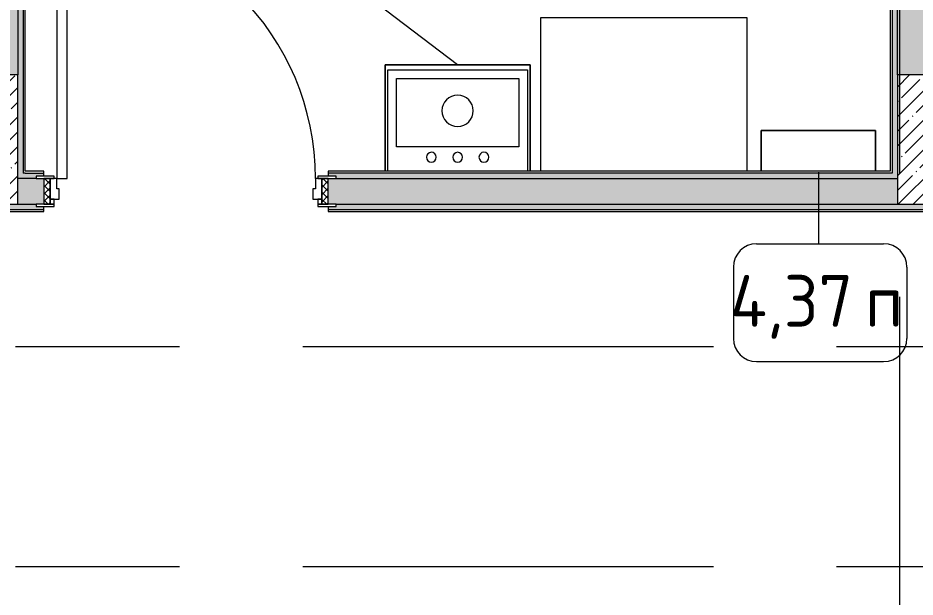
# Model space of a CAD drawing. Header units: millimetres. Extents: x 35840 to 252964, y -8553 to 29000.
# Drawn here: x 77250 to 80719, y 21182 to 23420 of the extents above; entities that cross this region are included whole.
import ezdxf

# ---------------------------------------------------------------- set-up
doc = ezdxf.new("R2010")
doc.units = ezdxf.units.MM
doc.linetypes.add('Осевая', pattern=[3175, 635, -476.25, 1587.5, -476.25])
for name, color, linetype, lineweight in [('A-DOOR', 7, 'Continuous', 9), ('A-DOOR-FRAM-2', 7, 'Continuous', 9), ('A-WALL', 7, 'Continuous', 9), ('I-FURN-IDEN', 7, 'Continuous', 9), ('I-WALL', 7, 'Continuous', 9), ('P-SANR-FIXT', 7, 'Continuous', 9), ('P-SANR-FIXT-2', 7, 'Continuous', 13), ('S-COLS', 7, 'Continuous', 9), ('Оси-2', 7, 'Осевая', 9)]:
    doc.layers.add(name, color=color, linetype=linetype, lineweight=lineweight)
for name, color, linetype, lineweight, true_color in [('A-DOOR-1', 7, 'Continuous', 9, 0xc0c0c0), ('A-DOOR-FRAM-1', 7, 'Continuous', 9, 0xc0c0c0), ('A-WALL-1', 9, 'Continuous', 9, 0x808080), ('A-WALL-FNSH-1', 9, 'Continuous', 9, 0x808080), ('I-FURN-1', 9, 'Continuous', 9, 0x808080)]:
    doc.layers.add(name, color=color, linetype=linetype, lineweight=lineweight, true_color=true_color)
doc.styles.add('GOST Common', font='GOST_Common.ttf', dxfattribs={"height": 200})
pattern_1 = [(135, (600, 0), (-75.43415, -75.43415), [106.68, -17.78, 3.556, -17.78]), (135, (600, 75.39), (-75.43415, -75.43415), []), (50, (600, 0), (127.52922, -11.15758), [13.335, -146.685]), (355, (600, 0), (-24.66966, 133.74002), [10.668, -117.348]), (100.451, (610.63, -0.93), (102.85973, 122.58178), [11.333, -124.663]), (46.184, (600, 35.56), (189.75516, -29.43036), [20.002, -220.027]), (96.636, (615.81, 33.1), (166.1822, 173.1996), [17, -186.995]), (351.184, (600, 35.56), (166.18393, 173.19757), [16.002, -176.022]), (21, (617.78, 26.67), (106.13027, -71.58603), [13.335, -146.685]), (326, (617.78, 26.67), (43.26188, 128.93175), [10.668, -117.348]), (71.451, (626.62, 20.7), (149.39198, 57.34505), [11.333, -124.663]), (37.5, (600, 0), (2.162228, 59.188357), [3.353, -112.573, 3.353, -115.773, -117.792]), (37.5, (600, 0), (2.162228, 59.188357), [-235.052, 3.353, -114.44]), (7.5, (600, 0), (46.773857, 70.126152), [3.353, -64.567, 3.353, -109.906, -44.894]), (7.5, (600, 0), (46.773857, 70.126152), [-181.178, 3.353, -41.542]), (327.5, (560.35, 0), (94.91367, -4.010093), [3.353, -41.097, 3.353, -135.331, -184.023]), (327.5, (560.35, 0), (94.91367, -4.010093), [-183.134, 3.353, -180.67]), (317.5, (542.57, 0), (103.69057, 17.79882), [3.353, -54.432, 3.353, -88.748, -130.683]), (317.5, (542.57, 0), (103.69057, 17.79882), [-149.885, 3.353, -127.33])]
pattern_2 = [(0, (600, 0), (121.92, 30.48), [10.058, -81.382, 10.058, -81.382, -487.68]), (0, (600, 0), (121.92, 30.48), [-182.88, 10.058, -172.822, 10.058, -81.382, -213.36]), (0, (600, 0), (121.92, 30.48), [-457.2, 10.058, -50.902, 10.058, -142.342]), (120, (645.72, 15.24), (-87.356454, 90.345817), [10.058, -81.382, 10.058, -81.382, -487.68]), (120, (645.72, 15.24), (-87.356454, 90.345817), [-182.88, 10.058, -172.822, 10.058, -81.382, -213.36]), (120, (645.72, 15.24), (-87.356454, 90.345817), [-457.2, 10.058, -50.902, 10.058, -142.342]), (240, (660.96, 76.2), (-34.563546, -120.825817), [10.058, -81.382, 10.058, -81.382, -487.68]), (240, (660.96, 76.2), (-34.563546, -120.825817), [-182.88, 10.058, -172.822, 10.058, -81.382, -213.36]), (240, (660.96, 76.2), (-34.563546, -120.825817), [-457.2, 10.058, -50.902, 10.058, -142.342])]

# ---------------------------------------------------------------- blocks, each defined once
blk = doc.blocks.new('110_Дверь_СКБ_1Ст_Внутренняя1 - Д-11п 1100x2100h_кладовые _все__ коридор _между помещениями блока столовой__ моечные _все_ 2-32102277-План расстановки мебели и оборудования 1 этажа в осях 12-23')
at = {"layer": 'A-DOOR'}
h = blk.add_hatch(dxfattribs=at)
h.set_pattern_fill('FP_25', color=256, style=0, pattern_type=2)
h.set_pattern_definition([(135, (1751.41, 114.685), (-14.14214, -14.14214), []), (225, (1751.41, 114.685), (14.14214, -14.14214), [])])
h.paths.add_polyline_path([(562.5, -50), (562.5, 50), (537.5, 50), (537.5, -50)])
at = {"layer": 'A-DOOR-FRAM-2'}
h = blk.add_hatch(dxfattribs=at)
h.set_pattern_fill('FP_26', color=256, style=0, pattern_type=2)
h.set_pattern_definition([(45, (-371.384, 114.685), (-14.1421, 14.1421), []), (135, (-371.384, 114.685), (-14.1421, -14.1421), [])])
h.paths.add_polyline_path([(-512.5, -50), (-512.5, 50), (-537.5, 50), (-537.5, -50)])
at = {"layer": 'A-DOOR-1'}
for p, q in [((-487.5, 1050), (-487.5, 50)), ((-447.5, 1050), (-487.5, 1050)), ((-447.5, 50), (-447.5, 1050)), ((-487.5, 50), (-447.5, 50))]:
    blk.add_line(p, q, dxfattribs=at)
blk.add_arc((-487.5, 50), 1000, 360, 90, dxfattribs=at)
at = {"layer": 'A-DOOR-FRAM-1'}
for p, q in [((-497.5, 58), (-567.5, 58)), ((-567.5, 58), (-567.5, 50)), ((-567.5, 50), (-497.5, 50)), ((-512.5, 50), (-537.5, 50)), ((-537.5, 50), (-537.5, -50)), ((-487.5, 50), (-512.5, 50)), ((-512.5, 50), (-512.5, -30)), ((-512.5, -50), (-512.5, 50)), ((-497.5, 50), (-512.5, 50)), ((-512.5, 50), (-512.5, 49)), ((-512.5, 49), (-497.5, 49)), ((-497.5, 50), (-497.5, 58)), ((-497.5, 49), (-497.5, 50)), ((-487.5, 10), (-487.5, 50)), ((512.5, 50), (512.5, 10)), ((537.5, 50), (512.5, 50)), ((592.5, 58), (522.5, 58)), ((522.5, 58), (522.5, 50)), ((537.5, 50), (522.5, 50)), ((522.5, 50), (522.5, 49)), ((522.5, 50), (592.5, 50)), ((522.5, 49), (537.5, 49)), ((537.5, -30), (537.5, 50)), ((562.5, 50), (537.5, 50)), ((537.5, 50), (537.5, -50)), ((537.5, 49), (537.5, 50)), ((562.5, -50), (562.5, 50)), ((592.5, 50), (592.5, 58)), ((-477.5, 10), (-487.5, 10)), ((-477.5, -30), (-477.5, 10)), ((512.5, 10), (502.5, 10)), ((502.5, 10), (502.5, -30)), ((-512.5, -30), (-477.5, -30)), ((-497.5, -30), (-512.5, -30)), ((-512.5, -30), (-512.5, -50)), ((-497.5, -50), (-497.5, -30)), ((502.5, -30), (537.5, -30)), ((537.5, -30), (522.5, -30)), ((522.5, -30), (522.5, -50)), ((537.5, -50), (537.5, -30)), ((-497.5, -50), (-567.5, -50)), ((-567.5, -50), (-567.5, -58)), ((-567.5, -58), (-497.5, -58)), ((-537.5, -50), (-512.5, -50)), ((-512.5, -50), (-497.5, -50)), ((-497.5, -58), (-497.5, -50)), ((522.5, -50), (537.5, -50)), ((592.5, -50), (522.5, -50)), ((522.5, -50), (522.5, -58)), ((522.5, -58), (592.5, -58)), ((537.5, -50), (562.5, -50)), ((592.5, -58), (592.5, -50))]:
    blk.add_line(p, q, dxfattribs=at)
blk = doc.blocks.new('BSC_Колонна _Прямоугольная - 500х500-V23-План расстановки мебели и оборудования 1 этажа в осях 12-23')
at = {"layer": 'S-COLS'}
h = blk.add_hatch(dxfattribs=at)
h.set_pattern_fill('FP_38', color=256, style=0, pattern_type=2)
h.set_pattern_definition([(45, (-76400, -22950), (-57.02463, 57.02463), []), (45, (-76342.975, -22950), (-57.02463, 57.02463), [100.806, -20.161, 3.353, -16.808])])
h.paths.add_polyline_path([(-250, -250), (250, -250), (250, 250), (-250, 250)])
for p, q in [((250, 250), (-250, 250)), ((-250, 250), (-250, -250)), ((250, -250), (250, 250)), ((-250, -250), (250, -250))]:
    blk.add_line(p, q, dxfattribs=at)
blk = doc.blocks.new('BSC_Колонна _Прямоугольная - 500х500-V48-План расстановки мебели и оборудования 1 этажа в осях 12-23')
at = {"layer": 'S-COLS'}
h = blk.add_hatch(dxfattribs=at)
h.set_pattern_fill('FP_75', color=256, style=0, pattern_type=2)
h.set_pattern_definition([(45, (-80300, -22950), (-57.02463, 57.02463), []), (45, (-80242.975, -22950), (-57.02463, 57.02463), [100.806, -20.161, 3.353, -16.808])])
h.paths.add_polyline_path([(-250, -250), (250, -250), (250, 250), (-250, 250)])
for p, q in [((250, 250), (-250, 250)), ((-250, 250), (-250, -250)), ((250, -250), (250, 250)), ((-250, -250), (250, -250))]:
    blk.add_line(p, q, dxfattribs=at)
blk = doc.blocks.new('Стол базовый прямоугольный - 1_306п-V183-План расстановки мебели и оборудования 1 этажа в осях 12-23')
at = {"layer": 'I-FURN-1'}
for p, q in [((400, 300), (-400, 300)), ((-400, 300), (-400, -292)), ((400, -292), (400, 300))]:
    blk.add_line(p, q, dxfattribs=at)
blk = doc.blocks.new('Мойка кухонная - Мойка Steel Hammer SH R 5151 GLOWE 2-V167-План расстановки мебели и оборудования 1 этажа в осях 12-23')
at = {"layer": 'P-SANR-FIXT'}
for p, q in [((-270, 400), (270, 400)), ((-270, 8), (-270, 400)), ((270, 400), (270, 8)), ((-236.6, 366.4), (236.1, 366.4)), ((-236.6, 102.3), (-236.6, 366.4)), ((236.1, 366.4), (236.1, 102.3)), ((236.1, 102.3), (-236.6, 102.3))]:
    blk.add_line(p, q, dxfattribs=at)
for centre, radius, start, end in [((0, 241.3), 60.5, 0, 180), ((0, 241.3), 60.5, 180, 0), ((-101.6, 61.9), 19, 90, 180), ((-101.6, 61.9), 19.1, 0, 90), ((0, 61.9), 19, 0, 180), ((101.6, 61.9), 19.1, 0, 180), ((-101.6, 61.9), 19, 180, 270), ((-101.6, 61.9), 19, 270, 0), ((0, 61.9), 19, 180, 0), ((101.6, 61.9), 19.1, 180, 0)]:
    blk.add_arc(centre, radius, start, end, dxfattribs=at)
blk = doc.blocks.new('Марка_Мебель - В прямоуг_Balcon_Марка-25523697-План расстановки мебели и оборудования 1 этажа в осях 12-23')
at = {"layer": 'I-FURN-IDEN'}
for p, q in [((-2.455, 2.278), (2.455, 2.278)), ((-3.355, 1.378), (-3.355, -1.384)), ((3.355, 1.378), (3.355, -1.378)), ((-2.461, -2.278), (2.455, -2.278))]:
    blk.add_line(p, q, dxfattribs=at)
for centre, radius, start, end in [((-2.455, 1.378), 0.9, 90, 180), ((2.455, 1.378), 0.9, 0, 90), ((-2.461, -1.384), 0.893, 180, 270), ((2.455, -1.378), 0.9, 270, 0)]:
    blk.add_arc(centre, radius, start, end, dxfattribs=at)

msp = doc.modelspace()

# ---------------------------------------------------------------- hatches: boundary and pattern name
at = {"layer": 'I-WALL'}
h = msp.add_hatch(dxfattribs=at)
h.set_pattern_fill('FP_85', color=256, style=0, pattern_type=2)
h.set_pattern_definition(pattern_2)
h.paths.add_polyline_path([(77270, 22800), (77270, 26900), (77250, 26900), (77250, 22800)])
h = msp.add_hatch(dxfattribs=at)
h.set_pattern_fill('FP_85', color=256, style=0, pattern_type=2)
h.set_pattern_definition(pattern_2)
h.paths.add_polyline_path([(80650, 22820), (80650, 26880), (80630, 26880), (80630, 22820)])
h = msp.add_hatch(dxfattribs=at)
h.set_pattern_fill('FP_22', color=256, style=0, pattern_type=2)
h.set_pattern_definition(pattern_1)
h.paths.add_polyline_path([(77150, 23200), (77250, 23200), (77250, 26600), (77150, 26600), (77150, 23475.8)])
h = msp.add_hatch(dxfattribs=at)
h.set_pattern_fill('FP_22', color=256, style=0, pattern_type=2)
h.set_pattern_definition(pattern_1)
h.paths.add_polyline_path([(80650, 23200), (80750, 23200), (80750, 26600), (80650, 26600), (80650, 23475.8)])
h = msp.add_hatch(dxfattribs=at)
h.set_pattern_fill('FP_22', color=256, style=0, pattern_type=2)
h.set_pattern_definition(pattern_1)
h.paths.add_polyline_path([(82430, 22700), (82430, 22800), (82200, 22800), (82200, 22798), (82230, 22798), (82230, 22790), (82200, 22790), (82200, 22710), (82230, 22710), (82230, 22702), (82200, 22702), (82200, 22700), (82330, 22700)])
h.paths.add_polyline_path([(81250, 22700), (81250, 22702), (81220, 22702), (81220, 22710), (81250, 22710), (81250, 22790), (81220, 22790), (81220, 22798), (81250, 22798), (81250, 22800), (81150, 22800), (81150, 22700), (81220, 22700)])
h.paths.add_polyline_path([(80471.7, 22700), (80650, 22700), (80650, 22800), (78450, 22800), (78450, 22700), (79022.4, 22700)])
h.paths.add_polyline_path([(77350, 22700), (77350, 22800), (77250, 22800), (77250, 22700), (77320, 22700)])
h.paths.add_polyline_path([(76750, 22700), (76750, 22800), (75744.8, 22800), (75744.8, 22700), (76123.7, 22700)])
h.paths.add_polyline_path([(74644.8, 22700), (74644.8, 22800), (74040, 22800), (74040, 22700), (74614.8, 22700)])
h.paths.add_polyline_path([(73540, 22700), (73540, 22800), (70810, 22800), (70810, 22700), (73225, 22700)])
h.paths.add_polyline_path([(70240, 22700), (70310, 22700), (70310, 22800), (70210, 22800), (70210, 22700)])
h.paths.add_polyline_path([(69080, 22700), (69110, 22700), (69110, 22800), (68310, 22800), (68310, 22700), (68877, 22700)])
h = msp.add_hatch(dxfattribs=at)
h.set_pattern_fill('FP_85', color=256, style=0, pattern_type=2)
h.set_pattern_definition(pattern_2)
h.paths.add_polyline_path([(80471.7, 22800), (80650, 22800), (80650, 22820), (78450, 22820), (78450, 22808), (78480, 22808), (78480, 22800), (79022.4, 22800)])
h.paths.add_polyline_path([(77320, 22800), (77320, 22808), (77350, 22808), (77350, 22820), (77270, 22820), (77270, 22800)])
h = msp.add_hatch(dxfattribs=at)
h.set_pattern_fill('FP_85', color=256, style=0, pattern_type=2)
h.set_pattern_definition(pattern_2)
h.paths.add_polyline_path([(82310, 22680), (82330, 22680), (82330, 22700), (82200, 22700), (82200, 22680)])
h.paths.add_polyline_path([(81250, 22680), (81250, 22700), (78480, 22699.8), (78480, 22692), (78450, 22692), (78450, 22680), (80471.7, 22680)])
h.paths.add_polyline_path([(77350, 22680), (77350, 22692), (77320, 22692), (77320, 22700), (75774.8, 22699.6), (75774.8, 22692), (75744.8, 22692), (75744.8, 22680), (76848.4, 22680)])
h.paths.add_polyline_path([(74644.8, 22680), (74644.8, 22692), (74614.8, 22692), (74614.8, 22700), (70240, 22699.9), (70240, 22692), (70210, 22692), (70210, 22680), (73949.7, 22680)])
h.paths.add_polyline_path([(69110, 22680), (69110, 22692), (69080, 22692), (69080, 22700), (68310, 22700), (68310, 22680), (69080, 22680)])

# ---------------------------------------------------------------- linework, layer by layer
at = {"layer": 'A-WALL'}
for p, q in [((77270, 26858), (77270, 22820)), ((80630, 26860), (80630, 22820)), ((80630, 22820), (78450, 22820))]:
    msp.add_line(p, q, dxfattribs=at)
at = {"layer": 'A-WALL-1'}
for p, q in [((77250, 27100), (77250, 23200)), ((80650, 23200), (80650, 26880)), ((77320, 22800), (77250, 22800)), ((77278, 22820), (77270, 22820)), ((77350, 22808), (77350, 22820)), ((78450, 22820), (78450, 22808)), ((78480, 22800), (80650, 22800)), ((80650, 22800), (80650, 22800)), ((77250, 22700), (77320, 22700)), ((77350, 22680), (77350, 22692)), ((78450, 22692), (78450, 22680)), ((78480, 22700), (80650, 22700)), ((75744.8, 22680), (77350, 22680)), ((78450, 22680), (81250, 22680))]:
    msp.add_line(p, q, dxfattribs=at)
at = {"layer": 'A-WALL-FNSH-1'}
for p, q in [((77278, 22828), (77278, 27088)), ((80622, 26852), (80622, 22828)), ((77350, 22828), (77278, 22828)), ((77350, 22820), (77350, 22828)), ((80622, 22828), (78450, 22828)), ((78450, 22828), (78450, 22820)), ((77278, 22820), (77350, 22820)), ((75744.8, 22672), (77350, 22672)), ((77350, 22672), (77350, 22680)), ((78450, 22680), (78450, 22672)), ((78450, 22672), (81250, 22672))]:
    msp.add_line(p, q, dxfattribs=at)
at = {"layer": 'I-FURN-1'}
for p, q in [((79230.2, 23238.6), (78670, 23238.6)), ((78670, 23238.6), (78670, 22828)), ((78670, 22828), (78670, 23238.6)), ((78670, 23238.6), (79230.2, 23238.6)), ((79230.2, 22828), (79230.2, 23238.6)), ((79230.2, 23238.6), (79230.2, 22828)), ((80123.7, 22985.7), (80123.7, 22828)), ((80566, 22985.7), (80123.7, 22985.7)), ((80123.7, 22985.7), (80566, 22985.7)), ((80123.7, 22828), (80123.7, 22985.7)), ((80566, 22827.8), (80566, 22985.7)), ((80566, 22985.7), (80566, 22827.8))]:
    msp.add_line(p, q, dxfattribs=at)
at = {"layer": 'I-FURN-IDEN'}
for p, q in [((78950.1, 23238.6), (78500.2, 23580.2)), ((80344.8, 22824.3), (80344.8, 22547.4))]:
    msp.add_line(p, q, dxfattribs=at)
at = {"layer": 'Оси-2'}
for p, q in [((80660, 593.7), (80660, 24890.1)), ((39140.1, 22150), (82060, 22150)), ((39140.1, 21300), (82060, 21300))]:
    msp.add_line(p, q, dxfattribs=at)

# ---------------------------------------------------------------- block references
at = {"layer": 'A-DOOR-1'}
msp.add_blockref('110_Дверь_СКБ_1Ст_Внутренняя1 - Д-11п 1100x2100h_кладовые _все__ коридор _между помещениями блока столовой__ моечные _все_ 2-32102277-План расстановки мебели и оборудования 1 этажа в осях 12-23', (77887.5, 22750), dxfattribs=at)
at = {"layer": 'I-FURN-1'}
msp.add_blockref('Стол базовый прямоугольный - 1_306п-V183-План расстановки мебели и оборудования 1 этажа в осях 12-23', (79670, 23120), dxfattribs=at)
at = {"layer": 'I-FURN-IDEN', "xscale": 99.99999999999993, "yscale": 99.99999999999993, "zscale": 99.99999999999993}
msp.add_blockref('Марка_Мебель - В прямоуг_Balcon_Марка-25523697-План расстановки мебели и оборудования 1 этажа в осях 12-23', (80351.6, 22319.7), dxfattribs=at)
at = {"layer": 'P-SANR-FIXT-2'}
msp.add_blockref('Мойка кухонная - Мойка Steel Hammer SH R 5151 GLOWE 2-V167-План расстановки мебели и оборудования 1 этажа в осях 12-23', (78950, 22820), dxfattribs=at)
at = {"layer": 'S-COLS'}
for name, p in [('BSC_Колонна _Прямоугольная - 500х500-V23-План расстановки мебели и оборудования 1 этажа в осях 12-23', (77000, 22950)), ('BSC_Колонна _Прямоугольная - 500х500-V48-План расстановки мебели и оборудования 1 этажа в осях 12-23', (80900, 22950))]:
    msp.add_blockref(name, p, dxfattribs=at)

# ---------------------------------------------------------------- texts
at = {"layer": 'I-FURN-IDEN', "char_height": 200, "attachment_point": 1, "style": 'GOST Common'}
for s, insert, width in [('4,37', (80002.6, 22426.7), 633.333), ('\\fGOST Common|b0|i0|c204|p34|;п', (80525.1, 22426.7), 176.371)]:
    msp.add_mtext(s, dxfattribs=dict(at, insert=insert, width=width))

doc.saveas('drawing.dxf')
